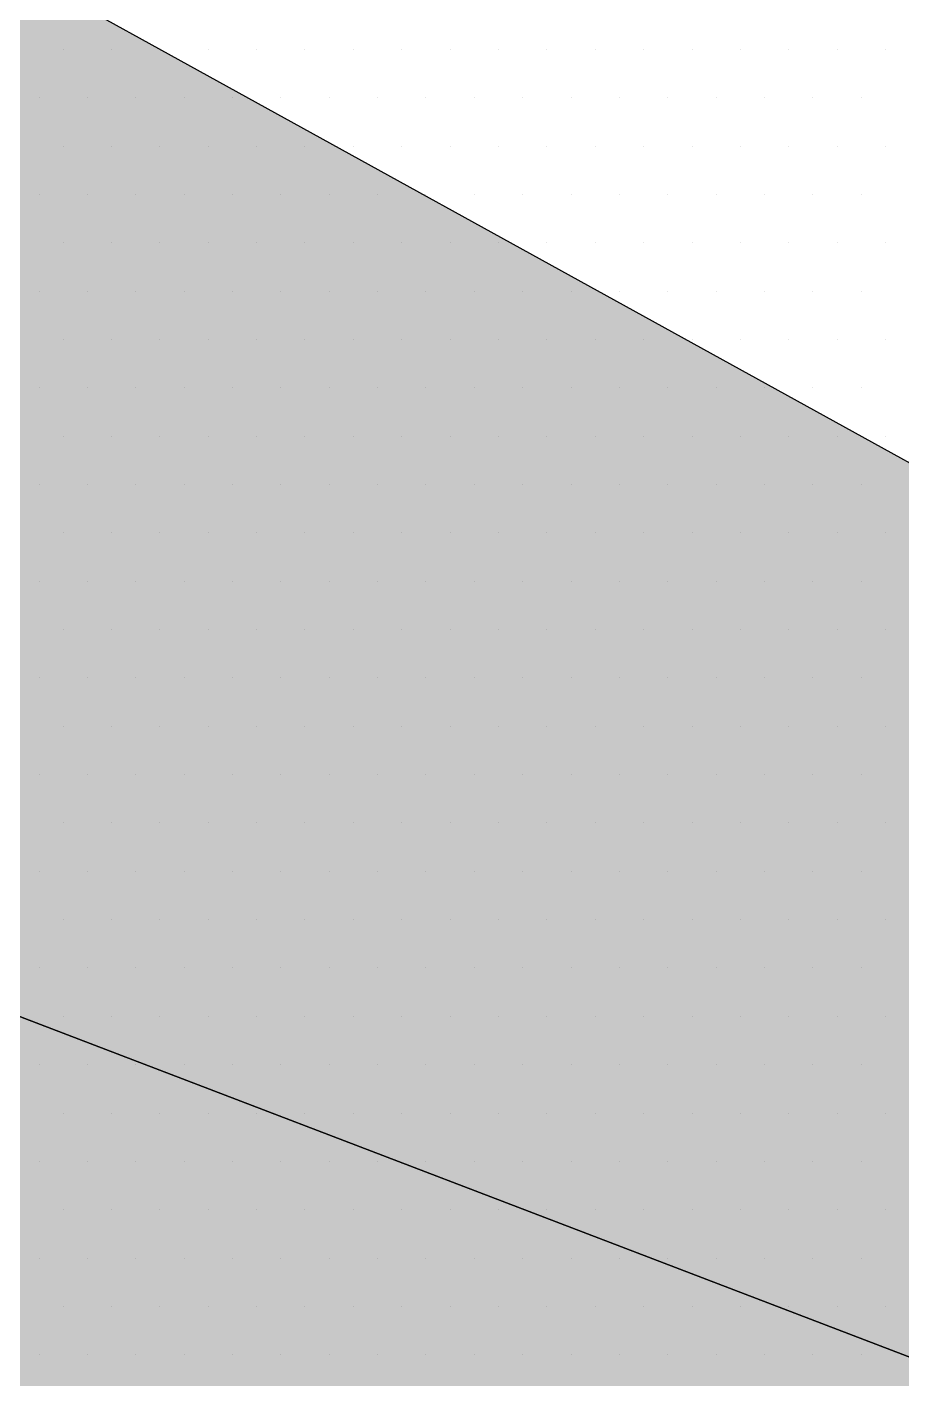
# Model space of a CAD drawing. Header units: metres. Extents: x 9606 to 9900, y 4805 to 4952.
# Drawn here: x 9866.076 to 9866.408, y 4852.292 to 4852.805 of the extents above; entities that cross this region are included whole.
import ezdxf

# ---------------------------------------------------------------- set-up
doc = ezdxf.new("R2010")
doc.units = ezdxf.units.M
doc.header["$LTSCALE"] = 2
doc.linetypes.add('CACHEX2', pattern=[0.75, 0.5, -0.25])
for name, color, linetype in [('CARTOUCHE', 7, 'Continuous'), ('LOGO', 4, 'Continuous'), ('rosace', 7, 'Continuous')]:
    doc.layers.add(name, color=color, linetype=linetype)

# ---------------------------------------------------------------- blocks, each defined once
blk = doc.blocks.new('A$C715108E3')
at = {"layer": 'LOGO', "color": 131}
for p, q in [((-3.2318, -12.1388), (-3.2318, -12.1388)), ((-3.1399, -12.1388), (-3.1399, -12.1388)), ((-3.0485, -12.1388), (-3.0485, -12.1388)), ((-2.9566, -12.1388), (-2.9566, -12.1388)), ((-2.8648, -12.1388), (-2.8648, -12.1388)), ((-2.7733, -12.1388), (-2.7733, -12.1388)), ((-2.6815, -12.1388), (-2.6815, -12.1388)), ((-2.5895, -12.1388), (-2.5895, -12.1388)), ((-2.4975, -12.1388), (-2.4975, -12.1388)), ((-2.4062, -12.1388), (-2.4062, -12.1388)), ((-2.3142, -12.1388), (-2.3142, -12.1388)), ((-2.2223, -12.1388), (-2.2223, -12.1388)), ((-2.1309, -12.1388), (-2.1309, -12.1388)), ((-2.0391, -12.1388), (-2.0391, -12.1388)), ((-1.9472, -12.1388), (-1.9472, -12.1388)), ((-1.8558, -12.1388), (-1.8558, -12.1388)), ((-1.7639, -12.1388), (-1.7639, -12.1388)), ((-1.6721, -12.1388), (-1.6721, -12.1388)), ((-3.2775, -12.23), (-3.2775, -12.23)), ((-3.186, -12.23), (-3.186, -12.23)), ((-3.0942, -12.23), (-3.0942, -12.23)), ((-3.0024, -12.23), (-3.0024, -12.23)), ((-2.9109, -12.23), (-2.9109, -12.23)), ((-2.8191, -12.23), (-2.8191, -12.23)), ((-2.727, -12.23), (-2.727, -12.23)), ((-2.6358, -12.23), (-2.6358, -12.23)), ((-2.5439, -12.23), (-2.5439, -12.23)), ((-2.4519, -12.23), (-2.4519, -12.23)), ((-2.3599, -12.23), (-2.3599, -12.23)), ((-2.2686, -12.23), (-2.2686, -12.23)), ((-2.1766, -12.23), (-2.1766, -12.23)), ((-2.085, -12.23), (-2.085, -12.23)), ((-1.9933, -12.23), (-1.9933, -12.23)), ((-1.9015, -12.23), (-1.9015, -12.23)), ((-1.8097, -12.23), (-1.8097, -12.23)), ((-1.7182, -12.23), (-1.7182, -12.23)), ((-3.2318, -12.3224), (-3.2318, -12.3224)), ((-3.1399, -12.3224), (-3.1399, -12.3224)), ((-3.0485, -12.3224), (-3.0485, -12.3224)), ((-2.9566, -12.3224), (-2.9566, -12.3224)), ((-2.8648, -12.3224), (-2.8648, -12.3224)), ((-2.7733, -12.3224), (-2.7733, -12.3224)), ((-2.6815, -12.3224), (-2.6815, -12.3224)), ((-2.5895, -12.3224), (-2.5895, -12.3224)), ((-2.4975, -12.3224), (-2.4975, -12.3224)), ((-2.4062, -12.3224), (-2.4062, -12.3224)), ((-2.3142, -12.3224), (-2.3142, -12.3224)), ((-2.2223, -12.3224), (-2.2223, -12.3224)), ((-2.1309, -12.3224), (-2.1309, -12.3224)), ((-2.0391, -12.3224), (-2.0391, -12.3224)), ((-1.9472, -12.3224), (-1.9472, -12.3224)), ((-1.8558, -12.3224), (-1.8558, -12.3224)), ((-1.7639, -12.3224), (-1.7639, -12.3224)), ((-1.6721, -12.3224), (-1.6721, -12.3224)), ((-3.2775, -12.4139), (-3.2775, -12.4139)), ((-3.186, -12.4139), (-3.186, -12.4139)), ((-3.0942, -12.4139), (-3.0942, -12.4139)), ((-3.0024, -12.4139), (-3.0024, -12.4139)), ((-2.9109, -12.4139), (-2.9109, -12.4139)), ((-2.8191, -12.4139), (-2.8191, -12.4139)), ((-2.727, -12.4139), (-2.727, -12.4139)), ((-2.6358, -12.4139), (-2.6358, -12.4139)), ((-2.5439, -12.4139), (-2.5439, -12.4139)), ((-2.4519, -12.4139), (-2.4519, -12.4139)), ((-2.3599, -12.4139), (-2.3599, -12.4139)), ((-2.2686, -12.4139), (-2.2686, -12.4139)), ((-2.1766, -12.4139), (-2.1766, -12.4139)), ((-2.085, -12.4139), (-2.085, -12.4139)), ((-1.9933, -12.4139), (-1.9933, -12.4139)), ((-1.9015, -12.4139), (-1.9015, -12.4139)), ((-1.8097, -12.4139), (-1.8097, -12.4139)), ((-1.7182, -12.4139), (-1.7182, -12.4139)), ((-3.2318, -12.5053), (-3.2318, -12.5053)), ((-3.1399, -12.5053), (-3.1399, -12.5053)), ((-3.0485, -12.5053), (-3.0485, -12.5053)), ((-2.9566, -12.5053), (-2.9566, -12.5053)), ((-2.8648, -12.5053), (-2.8648, -12.5053)), ((-2.7733, -12.5053), (-2.7733, -12.5053)), ((-2.6815, -12.5053), (-2.6815, -12.5053)), ((-2.5895, -12.5053), (-2.5895, -12.5053)), ((-2.4975, -12.5053), (-2.4975, -12.5053)), ((-2.4062, -12.5053), (-2.4062, -12.5053)), ((-2.3142, -12.5053), (-2.3142, -12.5053)), ((-2.2223, -12.5053), (-2.2223, -12.5053)), ((-2.1309, -12.5053), (-2.1309, -12.5053)), ((-2.0391, -12.5053), (-2.0391, -12.5053)), ((-1.9472, -12.5053), (-1.9472, -12.5053)), ((-1.8558, -12.5053), (-1.8558, -12.5053)), ((-1.7639, -12.5053), (-1.7639, -12.5053)), ((-1.6721, -12.5053), (-1.6721, -12.5053)), ((-3.2775, -12.5977), (-3.2775, -12.5977)), ((-3.186, -12.5977), (-3.186, -12.5977)), ((-3.0942, -12.5977), (-3.0942, -12.5977)), ((-3.0024, -12.5977), (-3.0024, -12.5977)), ((-2.9109, -12.5977), (-2.9109, -12.5977)), ((-2.8191, -12.5977), (-2.8191, -12.5977)), ((-2.727, -12.5977), (-2.727, -12.5977)), ((-2.6358, -12.5977), (-2.6358, -12.5977)), ((-2.5439, -12.5977), (-2.5439, -12.5977)), ((-2.4519, -12.5977), (-2.4519, -12.5977)), ((-2.3599, -12.5977), (-2.3599, -12.5977)), ((-2.2686, -12.5977), (-2.2686, -12.5977)), ((-2.1766, -12.5977), (-2.1766, -12.5977)), ((-2.085, -12.5977), (-2.085, -12.5977)), ((-1.9933, -12.5977), (-1.9933, -12.5977)), ((-1.9015, -12.5977), (-1.9015, -12.5977)), ((-1.8097, -12.5977), (-1.8097, -12.5977)), ((-1.7182, -12.5977), (-1.7182, -12.5977)), ((-3.2318, -12.6892), (-3.2318, -12.6892)), ((-3.1399, -12.6892), (-3.1399, -12.6892)), ((-3.0485, -12.6892), (-3.0485, -12.6892)), ((-2.9566, -12.6892), (-2.9566, -12.6892)), ((-2.8648, -12.6892), (-2.8648, -12.6892)), ((-2.7733, -12.6892), (-2.7733, -12.6892)), ((-2.6815, -12.6892), (-2.6815, -12.6892)), ((-2.5895, -12.6892), (-2.5895, -12.6892)), ((-2.4975, -12.6892), (-2.4975, -12.6892)), ((-2.4062, -12.6892), (-2.4062, -12.6892)), ((-2.3142, -12.6892), (-2.3142, -12.6892)), ((-2.2223, -12.6892), (-2.2223, -12.6892)), ((-2.1309, -12.6892), (-2.1309, -12.6892)), ((-2.0391, -12.6892), (-2.0391, -12.6892)), ((-1.9472, -12.6892), (-1.9472, -12.6892)), ((-1.8558, -12.6892), (-1.8558, -12.6892)), ((-1.7639, -12.6892), (-1.7639, -12.6892)), ((-1.6721, -12.6892), (-1.6721, -12.6892)), ((-3.2775, -12.7805), (-3.2775, -12.7805)), ((-3.186, -12.7805), (-3.186, -12.7805)), ((-3.0942, -12.7805), (-3.0942, -12.7805)), ((-3.0024, -12.7805), (-3.0024, -12.7805)), ((-2.9109, -12.7805), (-2.9109, -12.7805)), ((-2.8191, -12.7805), (-2.8191, -12.7805)), ((-2.727, -12.7805), (-2.727, -12.7805)), ((-2.6358, -12.7805), (-2.6358, -12.7805)), ((-2.5439, -12.7805), (-2.5439, -12.7805)), ((-2.4519, -12.7805), (-2.4519, -12.7805)), ((-2.3599, -12.7805), (-2.3599, -12.7805)), ((-2.2686, -12.7805), (-2.2686, -12.7805)), ((-2.1766, -12.7805), (-2.1766, -12.7805)), ((-2.085, -12.7805), (-2.085, -12.7805)), ((-1.9933, -12.7805), (-1.9933, -12.7805)), ((-1.9015, -12.7805), (-1.9015, -12.7805)), ((-1.8097, -12.7805), (-1.8097, -12.7805)), ((-1.7182, -12.7805), (-1.7182, -12.7805)), ((-3.2318, -12.8729), (-3.2318, -12.8729)), ((-3.1399, -12.8729), (-3.1399, -12.8729)), ((-3.0485, -12.8729), (-3.0485, -12.8729)), ((-2.9566, -12.8729), (-2.9566, -12.8729)), ((-2.8648, -12.8729), (-2.8648, -12.8729)), ((-2.7733, -12.8729), (-2.7733, -12.8729)), ((-2.6815, -12.8729), (-2.6815, -12.8729)), ((-2.5895, -12.8729), (-2.5895, -12.8729)), ((-2.4975, -12.8729), (-2.4975, -12.8729)), ((-2.4062, -12.8729), (-2.4062, -12.8729)), ((-2.3142, -12.8729), (-2.3142, -12.8729)), ((-2.2223, -12.8729), (-2.2223, -12.8729)), ((-2.1309, -12.8729), (-2.1309, -12.8729)), ((-2.0391, -12.8729), (-2.0391, -12.8729)), ((-1.9472, -12.8729), (-1.9472, -12.8729)), ((-1.8558, -12.8729), (-1.8558, -12.8729)), ((-1.7639, -12.8729), (-1.7639, -12.8729)), ((-1.6721, -12.8729), (-1.6721, -12.8729)), ((-3.2775, -12.9641), (-3.2775, -12.9641)), ((-3.186, -12.9641), (-3.186, -12.9641)), ((-3.0942, -12.9641), (-3.0942, -12.9641)), ((-3.0024, -12.9641), (-3.0024, -12.9641)), ((-2.9109, -12.9641), (-2.9109, -12.9641)), ((-2.8191, -12.9641), (-2.8191, -12.9641)), ((-2.727, -12.9641), (-2.727, -12.9641)), ((-2.6358, -12.9641), (-2.6358, -12.9641)), ((-2.5439, -12.9641), (-2.5439, -12.9641)), ((-2.4519, -12.9641), (-2.4519, -12.9641)), ((-2.3599, -12.9641), (-2.3599, -12.9641)), ((-2.2686, -12.9641), (-2.2686, -12.9641)), ((-2.1766, -12.9641), (-2.1766, -12.9641)), ((-2.085, -12.9641), (-2.085, -12.9641)), ((-1.9933, -12.9641), (-1.9933, -12.9641)), ((-1.9015, -12.9641), (-1.9015, -12.9641)), ((-1.8097, -12.9641), (-1.8097, -12.9641)), ((-1.7182, -12.9641), (-1.7182, -12.9641)), ((-3.2318, -13.0556), (-3.2318, -13.0556)), ((-3.1399, -13.0556), (-3.1399, -13.0556)), ((-3.0485, -13.0556), (-3.0485, -13.0556)), ((-2.9566, -13.0556), (-2.9566, -13.0556)), ((-2.8648, -13.0556), (-2.8648, -13.0556)), ((-2.7733, -13.0556), (-2.7733, -13.0556)), ((-2.6815, -13.0556), (-2.6815, -13.0556)), ((-2.5895, -13.0556), (-2.5895, -13.0556)), ((-2.4975, -13.0556), (-2.4975, -13.0556)), ((-2.4062, -13.0556), (-2.4062, -13.0556)), ((-2.3142, -13.0556), (-2.3142, -13.0556)), ((-2.2223, -13.0556), (-2.2223, -13.0556)), ((-2.1309, -13.0556), (-2.1309, -13.0556)), ((-2.0391, -13.0556), (-2.0391, -13.0556)), ((-1.9472, -13.0556), (-1.9472, -13.0556)), ((-1.8558, -13.0556), (-1.8558, -13.0556)), ((-1.7639, -13.0556), (-1.7639, -13.0556)), ((-1.6721, -13.0556), (-1.6721, -13.0556)), ((-3.2775, -13.148), (-3.2775, -13.148)), ((-3.186, -13.148), (-3.186, -13.148)), ((-3.0942, -13.148), (-3.0942, -13.148)), ((-3.0024, -13.148), (-3.0024, -13.148)), ((-2.9109, -13.148), (-2.9109, -13.148)), ((-2.8191, -13.148), (-2.8191, -13.148)), ((-2.727, -13.148), (-2.727, -13.148)), ((-2.6358, -13.148), (-2.6358, -13.148)), ((-2.5439, -13.148), (-2.5439, -13.148)), ((-2.4519, -13.148), (-2.4519, -13.148)), ((-2.3599, -13.148), (-2.3599, -13.148)), ((-2.2686, -13.148), (-2.2686, -13.148)), ((-2.1766, -13.148), (-2.1766, -13.148)), ((-2.085, -13.148), (-2.085, -13.148)), ((-1.9933, -13.148), (-1.9933, -13.148)), ((-1.9015, -13.148), (-1.9015, -13.148)), ((-1.8097, -13.148), (-1.8097, -13.148)), ((-1.7182, -13.148), (-1.7182, -13.148)), ((-3.2318, -13.2392), (-3.2318, -13.2392)), ((-3.1399, -13.2392), (-3.1399, -13.2392)), ((-3.0485, -13.2392), (-3.0485, -13.2392)), ((-2.9566, -13.2392), (-2.9566, -13.2392)), ((-2.8648, -13.2392), (-2.8648, -13.2392)), ((-2.7733, -13.2392), (-2.7733, -13.2392)), ((-2.6815, -13.2392), (-2.6815, -13.2392)), ((-2.5895, -13.2392), (-2.5895, -13.2392)), ((-2.4975, -13.2392), (-2.4975, -13.2392)), ((-2.4062, -13.2392), (-2.4062, -13.2392)), ((-2.3142, -13.2392), (-2.3142, -13.2392)), ((-2.2223, -13.2392), (-2.2223, -13.2392)), ((-2.1309, -13.2392), (-2.1309, -13.2392)), ((-2.0391, -13.2392), (-2.0391, -13.2392)), ((-1.9472, -13.2392), (-1.9472, -13.2392)), ((-1.8558, -13.2392), (-1.8558, -13.2392)), ((-1.7639, -13.2392), (-1.7639, -13.2392)), ((-1.6721, -13.2392), (-1.6721, -13.2392)), ((-3.2775, -13.3309), (-3.2775, -13.3309)), ((-3.186, -13.3309), (-3.186, -13.3309)), ((-3.0942, -13.3309), (-3.0942, -13.3309)), ((-3.0024, -13.3309), (-3.0024, -13.3309)), ((-2.9109, -13.3309), (-2.9109, -13.3309)), ((-2.8191, -13.3309), (-2.8191, -13.3309)), ((-2.727, -13.3309), (-2.727, -13.3309)), ((-2.6358, -13.3309), (-2.6358, -13.3309)), ((-2.5439, -13.3309), (-2.5439, -13.3309)), ((-2.4519, -13.3309), (-2.4519, -13.3309)), ((-2.3599, -13.3309), (-2.3599, -13.3309)), ((-2.2686, -13.3309), (-2.2686, -13.3309)), ((-2.1766, -13.3309), (-2.1766, -13.3309)), ((-2.085, -13.3309), (-2.085, -13.3309)), ((-1.9933, -13.3309), (-1.9933, -13.3309)), ((-1.9015, -13.3309), (-1.9015, -13.3309)), ((-1.8097, -13.3309), (-1.8097, -13.3309)), ((-1.7182, -13.3309), (-1.7182, -13.3309)), ((-3.2318, -13.4233), (-3.2318, -13.4233)), ((-3.1399, -13.4233), (-3.1399, -13.4233)), ((-3.0485, -13.4233), (-3.0485, -13.4233)), ((-2.9566, -13.4233), (-2.9566, -13.4233)), ((-2.8648, -13.4233), (-2.8648, -13.4233)), ((-2.7733, -13.4233), (-2.7733, -13.4233)), ((-2.6815, -13.4233), (-2.6815, -13.4233)), ((-2.5895, -13.4233), (-2.5895, -13.4233)), ((-2.4975, -13.4233), (-2.4975, -13.4233)), ((-2.4062, -13.4233), (-2.4062, -13.4233)), ((-2.3142, -13.4233), (-2.3142, -13.4233)), ((-2.2223, -13.4233), (-2.2223, -13.4233)), ((-2.1309, -13.4233), (-2.1309, -13.4233)), ((-2.0391, -13.4233), (-2.0391, -13.4233)), ((-1.9472, -13.4233), (-1.9472, -13.4233)), ((-1.8558, -13.4233), (-1.8558, -13.4233)), ((-1.7639, -13.4233), (-1.7639, -13.4233)), ((-1.6721, -13.4233), (-1.6721, -13.4233)), ((-3.2775, -13.5146), (-3.2775, -13.5146)), ((-3.186, -13.5146), (-3.186, -13.5146)), ((-3.0942, -13.5146), (-3.0942, -13.5146)), ((-3.0024, -13.5146), (-3.0024, -13.5146)), ((-2.9109, -13.5146), (-2.9109, -13.5146)), ((-2.8191, -13.5146), (-2.8191, -13.5146)), ((-2.727, -13.5146), (-2.727, -13.5146)), ((-2.6358, -13.5146), (-2.6358, -13.5146)), ((-2.5439, -13.5146), (-2.5439, -13.5146)), ((-2.4519, -13.5146), (-2.4519, -13.5146)), ((-2.3599, -13.5146), (-2.3599, -13.5146)), ((-2.2686, -13.5146), (-2.2686, -13.5146)), ((-2.1766, -13.5146), (-2.1766, -13.5146)), ((-2.085, -13.5146), (-2.085, -13.5146)), ((-1.9933, -13.5146), (-1.9933, -13.5146)), ((-1.9015, -13.5146), (-1.9015, -13.5146)), ((-1.8097, -13.5146), (-1.8097, -13.5146)), ((-1.7182, -13.5146), (-1.7182, -13.5146)), ((-3.2318, -13.6058), (-3.2318, -13.6058)), ((-3.1399, -13.6058), (-3.1399, -13.6058)), ((-3.0485, -13.6058), (-3.0485, -13.6058)), ((-2.9566, -13.6058), (-2.9566, -13.6058)), ((-2.8648, -13.6058), (-2.8648, -13.6058)), ((-2.7733, -13.6058), (-2.7733, -13.6058)), ((-2.6815, -13.6058), (-2.6815, -13.6058)), ((-2.5895, -13.6058), (-2.5895, -13.6058)), ((-2.4975, -13.6058), (-2.4975, -13.6058)), ((-2.4062, -13.6058), (-2.4062, -13.6058)), ((-2.3142, -13.6058), (-2.3142, -13.6058)), ((-2.2223, -13.6058), (-2.2223, -13.6058)), ((-2.1309, -13.6058), (-2.1309, -13.6058)), ((-2.0391, -13.6058), (-2.0391, -13.6058)), ((-1.9472, -13.6058), (-1.9472, -13.6058)), ((-1.8558, -13.6058), (-1.8558, -13.6058)), ((-1.7639, -13.6058), (-1.7639, -13.6058)), ((-1.6721, -13.6058), (-1.6721, -13.6058)), ((-3.2775, -13.6984), (-3.2775, -13.6984)), ((-3.186, -13.6984), (-3.186, -13.6984)), ((-3.0942, -13.6984), (-3.0942, -13.6984)), ((-3.0024, -13.6984), (-3.0024, -13.6984)), ((-2.9109, -13.6984), (-2.9109, -13.6984)), ((-2.8191, -13.6984), (-2.8191, -13.6984)), ((-2.727, -13.6984), (-2.727, -13.6984)), ((-2.6358, -13.6984), (-2.6358, -13.6984)), ((-2.5439, -13.6984), (-2.5439, -13.6984)), ((-2.4519, -13.6984), (-2.4519, -13.6984)), ((-2.3599, -13.6984), (-2.3599, -13.6984)), ((-2.2686, -13.6984), (-2.2686, -13.6984)), ((-2.1766, -13.6984), (-2.1766, -13.6984)), ((-2.085, -13.6984), (-2.085, -13.6984)), ((-1.9933, -13.6984), (-1.9933, -13.6984)), ((-1.9015, -13.6984), (-1.9015, -13.6984)), ((-1.8097, -13.6984), (-1.8097, -13.6984)), ((-1.7182, -13.6984), (-1.7182, -13.6984)), ((-3.2318, -13.7897), (-3.2318, -13.7897)), ((-3.1399, -13.7897), (-3.1399, -13.7897)), ((-3.0485, -13.7897), (-3.0485, -13.7897)), ((-2.9566, -13.7897), (-2.9566, -13.7897)), ((-2.8648, -13.7897), (-2.8648, -13.7897)), ((-2.7733, -13.7897), (-2.7733, -13.7897)), ((-2.6815, -13.7897), (-2.6815, -13.7897)), ((-2.5895, -13.7897), (-2.5895, -13.7897)), ((-2.4975, -13.7897), (-2.4975, -13.7897)), ((-2.4062, -13.7897), (-2.4062, -13.7897)), ((-2.3142, -13.7897), (-2.3142, -13.7897)), ((-2.2223, -13.7897), (-2.2223, -13.7897)), ((-2.1309, -13.7897), (-2.1309, -13.7897)), ((-2.0391, -13.7897), (-2.0391, -13.7897)), ((-1.9472, -13.7897), (-1.9472, -13.7897)), ((-1.8558, -13.7897), (-1.8558, -13.7897)), ((-1.7639, -13.7897), (-1.7639, -13.7897)), ((-1.6721, -13.7897), (-1.6721, -13.7897)), ((-3.2775, -13.8809), (-3.2775, -13.8809)), ((-3.186, -13.8809), (-3.186, -13.8809)), ((-3.0942, -13.8809), (-3.0942, -13.8809)), ((-3.0024, -13.8809), (-3.0024, -13.8809)), ((-2.9109, -13.8809), (-2.9109, -13.8809)), ((-2.8191, -13.8809), (-2.8191, -13.8809)), ((-2.727, -13.8809), (-2.727, -13.8809)), ((-2.6358, -13.8809), (-2.6358, -13.8809)), ((-2.5439, -13.8809), (-2.5439, -13.8809)), ((-2.4519, -13.8809), (-2.4519, -13.8809)), ((-2.3599, -13.8809), (-2.3599, -13.8809)), ((-2.2686, -13.8809), (-2.2686, -13.8809)), ((-2.1766, -13.8809), (-2.1766, -13.8809)), ((-2.085, -13.8809), (-2.085, -13.8809)), ((-1.9933, -13.8809), (-1.9933, -13.8809)), ((-1.9015, -13.8809), (-1.9015, -13.8809)), ((-1.8097, -13.8809), (-1.8097, -13.8809)), ((-1.7182, -13.8809), (-1.7182, -13.8809)), ((-3.2318, -13.9735), (-3.2318, -13.9735)), ((-3.1399, -13.9735), (-3.1399, -13.9735)), ((-3.0485, -13.9735), (-3.0485, -13.9735)), ((-2.9566, -13.9735), (-2.9566, -13.9735)), ((-2.8648, -13.9735), (-2.8648, -13.9735)), ((-2.7733, -13.9735), (-2.7733, -13.9735)), ((-2.6815, -13.9735), (-2.6815, -13.9735)), ((-2.5895, -13.9735), (-2.5895, -13.9735)), ((-2.4975, -13.9735), (-2.4975, -13.9735)), ((-2.4062, -13.9735), (-2.4062, -13.9735)), ((-2.3142, -13.9735), (-2.3142, -13.9735)), ((-2.2223, -13.9735), (-2.2223, -13.9735)), ((-2.1309, -13.9735), (-2.1309, -13.9735)), ((-2.0391, -13.9735), (-2.0391, -13.9735)), ((-1.9472, -13.9735), (-1.9472, -13.9735)), ((-1.8558, -13.9735), (-1.8558, -13.9735)), ((-1.7639, -13.9735), (-1.7639, -13.9735)), ((-1.6721, -13.9735), (-1.6721, -13.9735)), ((-3.2775, -14.065), (-3.2775, -14.065)), ((-3.186, -14.065), (-3.186, -14.065)), ((-3.0942, -14.065), (-3.0942, -14.065)), ((-3.0024, -14.065), (-3.0024, -14.065)), ((-2.9109, -14.065), (-2.9109, -14.065)), ((-2.8191, -14.065), (-2.8191, -14.065)), ((-2.727, -14.065), (-2.727, -14.065)), ((-2.6358, -14.065), (-2.6358, -14.065)), ((-2.5439, -14.065), (-2.5439, -14.065)), ((-2.4519, -14.065), (-2.4519, -14.065)), ((-2.3599, -14.065), (-2.3599, -14.065)), ((-2.2686, -14.065), (-2.2686, -14.065)), ((-2.1766, -14.065), (-2.1766, -14.065)), ((-2.085, -14.065), (-2.085, -14.065)), ((-1.9933, -14.065), (-1.9933, -14.065)), ((-1.9015, -14.065), (-1.9015, -14.065)), ((-1.8097, -14.065), (-1.8097, -14.065)), ((-1.7182, -14.065), (-1.7182, -14.065)), ((-3.2318, -14.1574), (-3.2318, -14.1574)), ((-3.1399, -14.1574), (-3.1399, -14.1574)), ((-3.0485, -14.1574), (-3.0485, -14.1574)), ((-2.9566, -14.1574), (-2.9566, -14.1574)), ((-2.8648, -14.1574), (-2.8648, -14.1574)), ((-2.7733, -14.1574), (-2.7733, -14.1574)), ((-2.6815, -14.1574), (-2.6815, -14.1574)), ((-2.5895, -14.1574), (-2.5895, -14.1574)), ((-2.4975, -14.1574), (-2.4975, -14.1574)), ((-2.4062, -14.1574), (-2.4062, -14.1574)), ((-2.3142, -14.1574), (-2.3142, -14.1574)), ((-2.2223, -14.1574), (-2.2223, -14.1574)), ((-2.1309, -14.1574), (-2.1309, -14.1574)), ((-2.0391, -14.1574), (-2.0391, -14.1574)), ((-1.9472, -14.1574), (-1.9472, -14.1574)), ((-1.8558, -14.1574), (-1.8558, -14.1574)), ((-1.7639, -14.1574), (-1.7639, -14.1574)), ((-1.6721, -14.1574), (-1.6721, -14.1574)), ((-3.2775, -14.2488), (-3.2775, -14.2488)), ((-3.186, -14.2488), (-3.186, -14.2488)), ((-3.0942, -14.2488), (-3.0942, -14.2488)), ((-3.0024, -14.2488), (-3.0024, -14.2488)), ((-2.9109, -14.2488), (-2.9109, -14.2488)), ((-2.8191, -14.2488), (-2.8191, -14.2488)), ((-2.727, -14.2488), (-2.727, -14.2488)), ((-2.6358, -14.2488), (-2.6358, -14.2488)), ((-2.5439, -14.2488), (-2.5439, -14.2488)), ((-2.4519, -14.2488), (-2.4519, -14.2488)), ((-2.3599, -14.2488), (-2.3599, -14.2488)), ((-2.2686, -14.2488), (-2.2686, -14.2488)), ((-2.1766, -14.2488), (-2.1766, -14.2488)), ((-2.085, -14.2488), (-2.085, -14.2488)), ((-1.9933, -14.2488), (-1.9933, -14.2488)), ((-1.9015, -14.2488), (-1.9015, -14.2488)), ((-1.8097, -14.2488), (-1.8097, -14.2488)), ((-1.7182, -14.2488), (-1.7182, -14.2488)), ((-3.2318, -14.3401), (-3.2318, -14.3401)), ((-3.1399, -14.3401), (-3.1399, -14.3401)), ((-3.0485, -14.3401), (-3.0485, -14.3401)), ((-2.9566, -14.3401), (-2.9566, -14.3401)), ((-2.8648, -14.3401), (-2.8648, -14.3401)), ((-2.7733, -14.3401), (-2.7733, -14.3401)), ((-2.6815, -14.3401), (-2.6815, -14.3401)), ((-2.5895, -14.3401), (-2.5895, -14.3401)), ((-2.4975, -14.3401), (-2.4975, -14.3401)), ((-2.4062, -14.3401), (-2.4062, -14.3401)), ((-2.3142, -14.3401), (-2.3142, -14.3401)), ((-2.2223, -14.3401), (-2.2223, -14.3401)), ((-2.1309, -14.3401), (-2.1309, -14.3401)), ((-2.0391, -14.3401), (-2.0391, -14.3401)), ((-1.9472, -14.3401), (-1.9472, -14.3401)), ((-1.8558, -14.3401), (-1.8558, -14.3401)), ((-1.7639, -14.3401), (-1.7639, -14.3401)), ((-1.6721, -14.3401), (-1.6721, -14.3401)), ((-3.2775, -14.4325), (-3.2775, -14.4325)), ((-3.186, -14.4325), (-3.186, -14.4325)), ((-3.0942, -14.4325), (-3.0942, -14.4325)), ((-3.0024, -14.4325), (-3.0024, -14.4325)), ((-2.9109, -14.4325), (-2.9109, -14.4325)), ((-2.8191, -14.4325), (-2.8191, -14.4325)), ((-2.727, -14.4325), (-2.727, -14.4325)), ((-2.6358, -14.4325), (-2.6358, -14.4325)), ((-2.5439, -14.4325), (-2.5439, -14.4325)), ((-2.4519, -14.4325), (-2.4519, -14.4325)), ((-2.3599, -14.4325), (-2.3599, -14.4325)), ((-2.2686, -14.4325), (-2.2686, -14.4325)), ((-2.1766, -14.4325), (-2.1766, -14.4325)), ((-2.085, -14.4325), (-2.085, -14.4325)), ((-1.9933, -14.4325), (-1.9933, -14.4325)), ((-1.9015, -14.4325), (-1.9015, -14.4325)), ((-1.8097, -14.4325), (-1.8097, -14.4325)), ((-1.7182, -14.4325), (-1.7182, -14.4325)), ((-3.2318, -14.5238), (-3.2318, -14.5238)), ((-3.1399, -14.5238), (-3.1399, -14.5238)), ((-3.0485, -14.5238), (-3.0485, -14.5238)), ((-2.9566, -14.5238), (-2.9566, -14.5238)), ((-2.8648, -14.5238), (-2.8648, -14.5238)), ((-2.7733, -14.5238), (-2.7733, -14.5238)), ((-2.6815, -14.5238), (-2.6815, -14.5238)), ((-2.5895, -14.5238), (-2.5895, -14.5238)), ((-2.4975, -14.5238), (-2.4975, -14.5238)), ((-2.4062, -14.5238), (-2.4062, -14.5238)), ((-2.3142, -14.5238), (-2.3142, -14.5238)), ((-2.2223, -14.5238), (-2.2223, -14.5238)), ((-2.1309, -14.5238), (-2.1309, -14.5238)), ((-2.0391, -14.5238), (-2.0391, -14.5238)), ((-1.9472, -14.5238), (-1.9472, -14.5238)), ((-1.8558, -14.5238), (-1.8558, -14.5238)), ((-1.7639, -14.5238), (-1.7639, -14.5238)), ((-1.6721, -14.5238), (-1.6721, -14.5238)), ((-3.2775, -14.6152), (-3.2775, -14.6152)), ((-3.186, -14.6152), (-3.186, -14.6152)), ((-3.0942, -14.6152), (-3.0942, -14.6152)), ((-3.0024, -14.6152), (-3.0024, -14.6152)), ((-2.9109, -14.6152), (-2.9109, -14.6152)), ((-2.8191, -14.6152), (-2.8191, -14.6152)), ((-2.727, -14.6152), (-2.727, -14.6152)), ((-2.6358, -14.6152), (-2.6358, -14.6152)), ((-2.5439, -14.6152), (-2.5439, -14.6152)), ((-2.4519, -14.6152), (-2.4519, -14.6152)), ((-2.3599, -14.6152), (-2.3599, -14.6152)), ((-2.2686, -14.6152), (-2.2686, -14.6152)), ((-2.1766, -14.6152), (-2.1766, -14.6152)), ((-2.085, -14.6152), (-2.085, -14.6152)), ((-1.9933, -14.6152), (-1.9933, -14.6152)), ((-1.9015, -14.6152), (-1.9015, -14.6152)), ((-1.8097, -14.6152), (-1.8097, -14.6152)), ((-1.7182, -14.6152), (-1.7182, -14.6152))]:
    blk.add_line(p, q, dxfattribs=at)
blk = doc.blocks.new('A$C581E6685')
at = {"layer": 'rosace'}
for color, points in [(32, [(-39.8519, 24.2064), (-37.1498, 25.5201), (-23.2602, 17.8548)]), (40, [(-39.8519, 24.2064), (-23.2602, 17.8548), (-38.5844, 21.5046)])]:
    blk.add_hatch(color=color, dxfattribs=at).paths.add_polyline_path(points)
at = {"layer": 'rosace', "color": 32}
blk.add_lwpolyline([(-39.8519, 24.2064), (-37.1498, 25.5201), (-23.2602, 17.8559)], close=True, dxfattribs=at)
at = {"layer": 'rosace', "color": 40}
blk.add_lwpolyline([(-39.8519, 24.2064), (-23.2602, 17.8559), (-38.584, 21.5046)], close=True, dxfattribs=at)
at = {"layer": 'rosace', "color": 32, "linetype": 'CACHEX2', "ltscale": 1.5}
blk.add_ellipse((-38.0538, 23.8138), major_axis=(-19.0311, -3.534), ratio=0.590567, dxfattribs=at)
at = {"layer": 'rosace', "color": 32}
blk.add_ellipse((-37.6144, 23.8499), major_axis=(-13.5768, -4.2839), ratio=0.791971, dxfattribs=at)
at = {"layer": 'CARTOUCHE'}
blk.add_blockref('A$C715108E3', (-31.6739, 36.3189), dxfattribs=at)

msp = doc.modelspace()

# ---------------------------------------------------------------- block references
at = {"layer": 'CARTOUCHE', "xscale": 0.2, "yscale": 0.2, "zscale": 0.2}
msp.add_blockref('A$C581E6685', (9873.0705, 4847.96026), dxfattribs=at)

doc.saveas('drawing.dxf')
